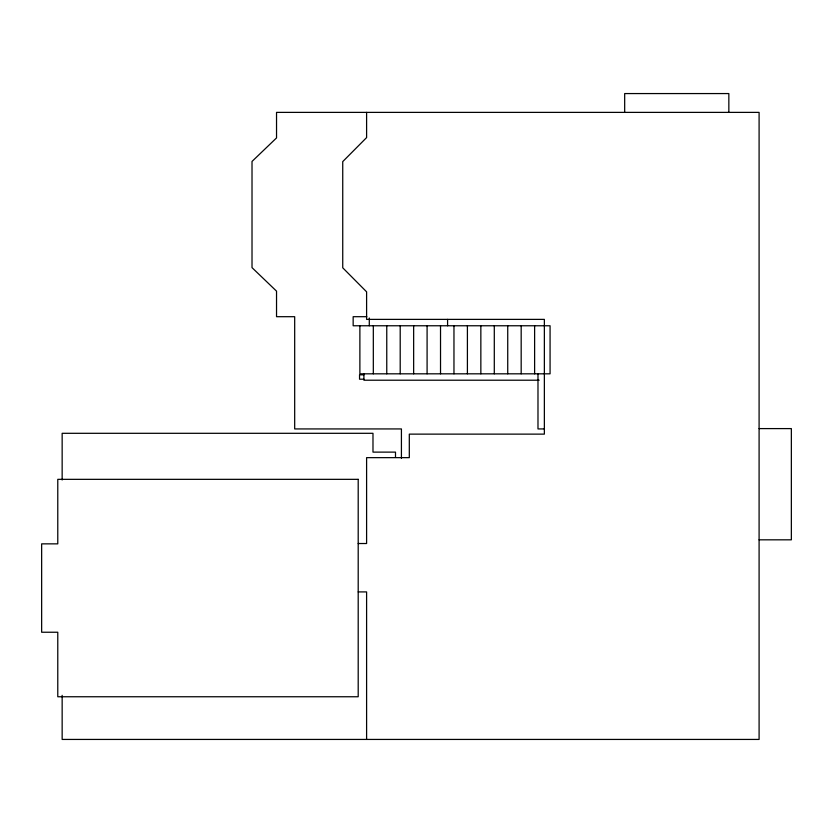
<?xml version="1.0" encoding="UTF-8"?>
<svg xmlns="http://www.w3.org/2000/svg" width="833" height="833" viewBox="0 0 833 833"><rect width="100%" height="100%" fill="white"/><g stroke="black" fill="none" stroke-linecap="round" stroke-linejoin="round"><path stroke-width="1.25" d="M366.801 316.696L353.161 316.696L353.161 325.765L550.072 325.765L550.072 373.819L359.877 373.819L359.877 325.765M363.906 374.829L359.544 374.829L359.544 379.202L363.906 379.202M539.17 380.212L363.906 380.212L363.906 373.819M759.092 428.599L791.35 428.599L791.35 539.826L759.092 539.826M544.365 428.933L537.983 428.933L537.983 373.819M358.2 543.522L366.603 543.522L366.603 457.65L409.305 457.65L409.305 434.128L544.365 434.128L544.365 319.383L366.603 319.383L366.603 291.831L342.738 267.799L342.738 161.612L366.603 137.591L366.603 112.382M358.2 591.909L366.603 591.909L366.603 739.433M728.844 112.382L728.844 93.567L624.677 93.567L624.677 112.382M534.619 325.765L534.619 373.819M521.177 325.765L521.177 373.819M507.734 325.765L507.734 373.819M494.292 325.765L494.292 373.819M480.849 325.765L480.849 373.819M467.407 325.765L467.407 373.819M453.964 325.765L453.964 373.819M447.581 319.383L447.581 325.765M440.522 325.765L440.522 373.819M427.09 325.765L427.09 373.819M413.647 325.765L413.647 373.819M401.423 458.254L401.423 428.933L294.684 428.933L294.684 316.696L276.535 316.696L276.535 291.154L252.014 267.632L252.014 161.446L276.535 137.924L276.535 112.382L759.092 112.382L759.092 739.433L62.152 739.433L62.152 695.326M400.204 325.765L400.204 373.819M395.498 457.317L395.498 452.121L372.986 452.121L372.986 433.306L62.152 433.306L62.152 479.995M386.762 325.765L386.762 373.819M373.319 325.765L373.319 373.819M369.29 317.998L369.29 325.765M358.2 479.339L57.779 479.339L57.779 543.855L41.65 543.855L41.65 632.237L57.779 632.237L57.779 696.752L358.2 696.752L358.2 479.339"/></g></svg>
